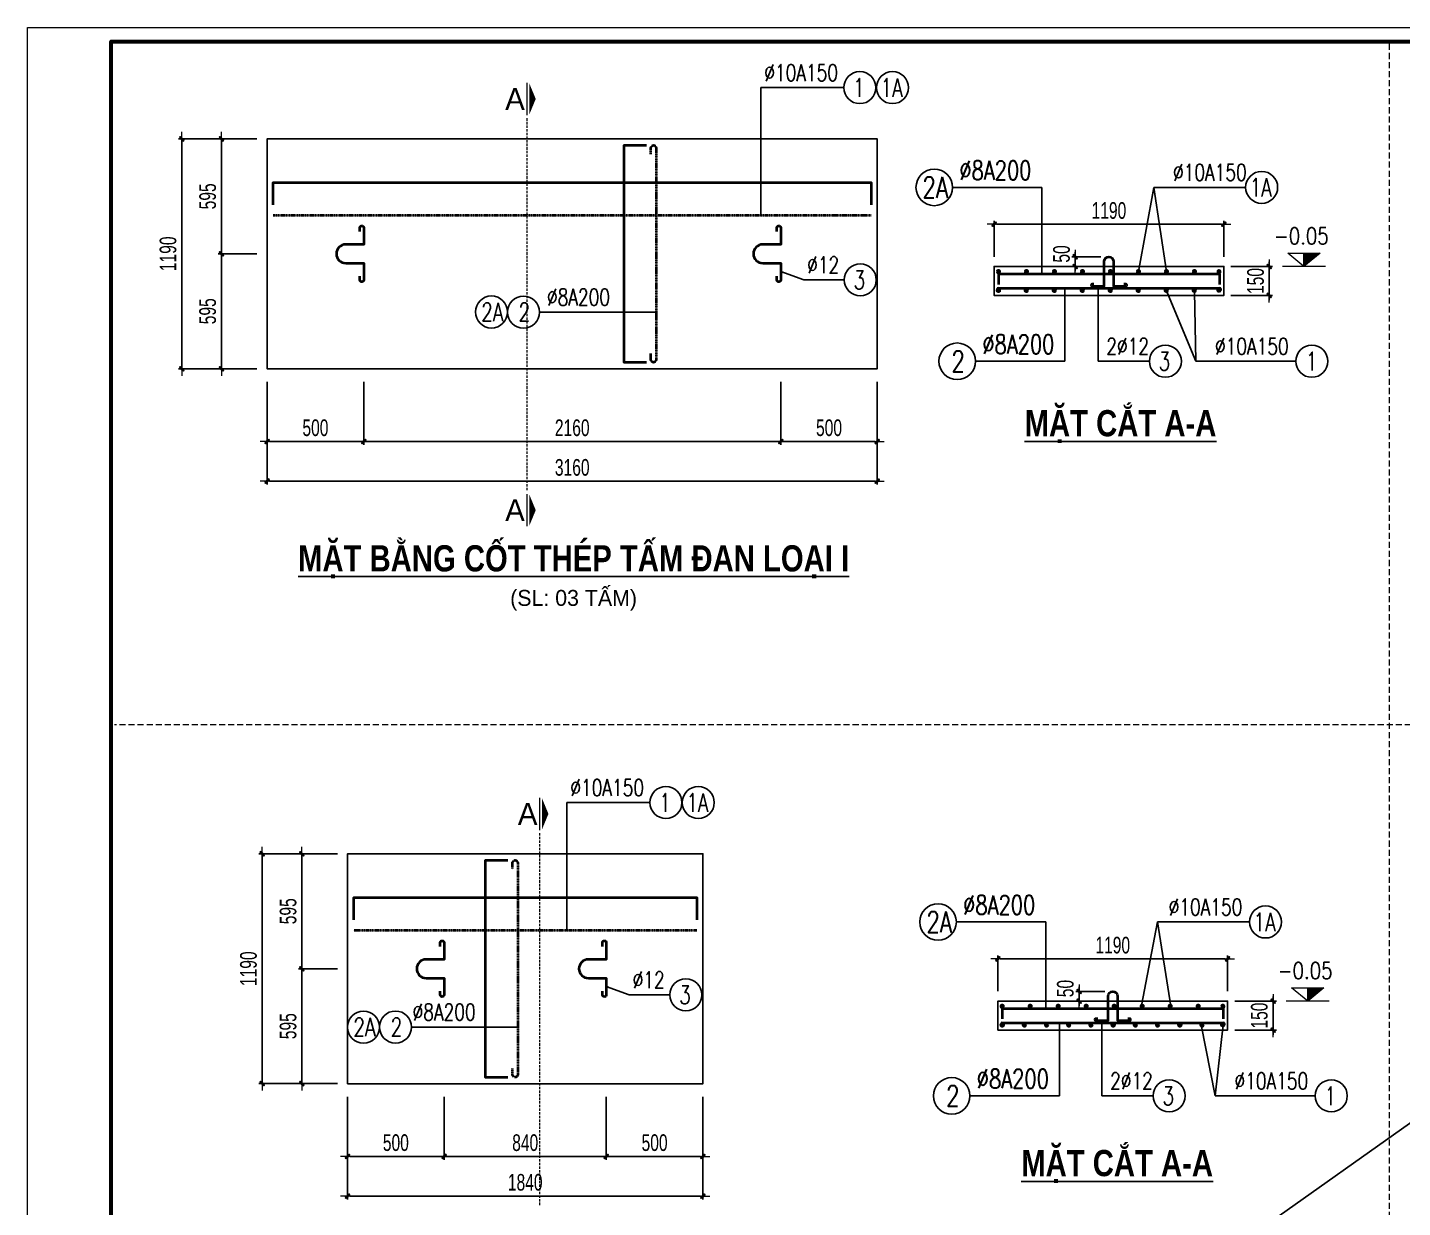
# Model space of a CAD drawing. Header units: millimetres. Extents: x -211129 to 461116, y -574633 to 115.
# Drawn here: x -15409 to 13074, y -556129 to -531691 of the extents above; entities that cross this region are included whole.
import ezdxf
from ezdxf.enums import TextEntityAlignment as Align

# ---------------------------------------------------------------- set-up
doc = ezdxf.new("R2010")
doc.units = ezdxf.units.MM
doc.header["$MEASUREMENT"] = 0
doc.header["$PDMODE"] = 32
doc.linetypes.add('HIDDEN', pattern=[0.375, 0.25, -0.125])
doc.layers.get('Defpoints').update_dxf_attribs({"color": 1})
for name, color, linetype, lineweight in [('Dim', 252, 'Continuous', 13), ('Khungten_LCDI', 7, 'Continuous', 5), ('LC Dim', 8, 'Continuous', 18), ('LC Khac', 4, 'Continuous', 9), ('LC MANH DUT', 35, 'HIDDEN', 5), ('LC Net dam2', 6, 'Continuous', 40), ('LC Net dam3', 1, 'Continuous', 60), ('LC Net thay', 63, 'Continuous', 25), ('LC Text1', 3, 'Continuous', 20), ('LC Text2', 7, 'Continuous', 25)]:
    doc.layers.add(name, color=color, linetype=linetype, lineweight=lineweight)
doc.layers.add('KCS_Plotter', color=11, linetype='Continuous', plot=False)
doc.styles.add('HOATBIF', font='hoatbif.shx', dxfattribs={"width": 0.7})
doc.styles.add('Khungten', font='VHAVAN.TTF', dxfattribs={"width": 0.9, "height": 5000})
doc.styles.add('LC 1', font='VHAVANB.TTF')
doc.styles.add('LC 3', font='vnsimli.shx', dxfattribs={"width": 0.75})
doc.styles.add('LC3', font='VHARIALB.TTF', dxfattribs={"width": 0.8})
doc.styles.add('T1', font='Vnsimli.shx', dxfattribs={"width": 0.8})
doc.styles.add('Title', font='VHBLACK.TTF', dxfattribs={"width": 0.8})
doc.dimstyles.new('1-170', dxfattribs={"dimscale": 138, "dimtxt": 2.5, "dimasz": 0.35, "dimexe": 0.5, "dimexo": 0, "dimgap": 0.8, "dimtad": 1, "dimdec": 0, "dimzin": 0, "dimdsep": 46, "dimtxsty": 'HOATBIF', "dimblk1": 'DOT', "dimblk2": 'DOT', "dimsah": 1, "dimcen": -1, "dimdle": 1, "dimclrd": 256, "dimclre": 256, "dimclrt": 4, "dimadec": 3, "dimazin": 2, "dimtfac": 0.333333, "dimtdec": 0, "dimtix": 1, "dimtmove": 2, "dimatfit": 3, "dimldrblk": 'DOT', "dimfxl": 1, "dimtvp": 0.833333, "dimtolj": 1, "dimtzin": 0, "dimarcsym": 0})

# ---------------------------------------------------------------- blocks, each defined once
blk = doc.blocks.new('lcdi fix')
at = {"layer": 'Defpoints', "lineweight": 0}
blk.add_lwpolyline([(-1200, -14850), (-1200, 14850), (40800, 14850), (40800, -14850)], close=True, dxfattribs=at)
at = {"layer": 'Khungten_LCDI', "color": 5, "lineweight": 60}
blk.add_lwpolyline([(0, -14650), (0, 14650), (40600, 14650), (40600, -14650)], close=True, dxfattribs=at)
at = {"color": 7, "style": 'Khungten', "width": 0.8}
for tag, p in [('REVISION', (39499, -10746)), ('NGAYHT', (39546, -11609))]:
    blk.add_attdef(tag, text='', height=200, dxfattribs=at).set_placement(p, align=Align.CENTER)
at = {"layer": 'LC Text1', "color": 3, "style": 'LC 1', "width": 1.834006}
for tag, p, p2 in [('TENBANVE1', (36913, -8886), (40339, -8886)), ('TENBANVE2', (36913, -9562), (40339, -9562))]:
    blk.add_attdef(tag, text='', height=250, dxfattribs=at).set_placement(p, p2, align=Align.FIT)
at = {"layer": 'LC Text1', "style": 'Title', "width": 0.7}
blk.add_attdef('SOBANVE', text='', height=250, dxfattribs=at).set_placement((39562, -13896), align=Align.CENTER)
blk = doc.blocks.new('DOT')
at = {"layer": 'LC Dim'}
blk.add_line((-3, 0), (3, 0), dxfattribs=at)
at = {"layer": 'LC Dim', "color": 4}
blk.add_line((-1, -1), (1, 1), dxfattribs=at)
blk.add_lwpolyline([(0.5, 1), (-1, -0.5), (-0.5, -1), (1, 0.5)], close=True, dxfattribs=at)
blk = doc.blocks.new('*D866')
at = {"layer": 'Defpoints', "color": 0, "transparency": 16777216}
for p in [(-10445, -539032), (2195, -539032), (-10445, -541086)]:
    blk.add_point(p, dxfattribs=at)
at = {"layer": 'LC Dim', "lineweight": -2, "transparency": 16777216}
for p, q in [((-10445, -539032), (-10445, -541155)), ((2195, -539032), (2195, -541155)), ((2147, -541086), (-10397, -541086))]:
    blk.add_line(p, q, dxfattribs=at)
at = {"layer": 'LC Dim', "lineweight": -2, "transparency": 16777216, "xscale": 48.3, "yscale": 48.3, "zscale": 48.3, "rotation": 180}
blk.add_blockref('DOT', (-10445, -541086), dxfattribs=at)
at = {"layer": 'LC Dim', "lineweight": -2, "transparency": 16777216, "xscale": 48.3, "yscale": 48.3, "zscale": 48.3}
blk.add_blockref('DOT', (2195, -541086), dxfattribs=at)
at = {"layer": 'LC Dim', "color": 4, "transparency": 16777216, "insert": (-4125, -540803), "char_height": 345, "attachment_point": 5, "style": 'HOATBIF'}
blk.add_mtext('\\A1;3160', dxfattribs=at)
blk = doc.blocks.new('_Dot')
at = {"color": 0, "linetype": 'ByBlock', "lineweight": -2}
blk.add_line((-0.5, 0), (-1, 0), dxfattribs=at)
at = {"color": 0, "linetype": 'ByBlock', "const_width": 0.5}
blk.add_lwpolyline([(-0.25, 0, 1), (0.25, 0, 1)], format="xyb", close=True, dxfattribs=at)
blk = doc.blocks.new('*D867')
at = {"layer": 'Defpoints', "color": 0, "transparency": 16777216}
for p in [(-10656, -533998), (-11393, -536378), (-10656, -536378)]:
    blk.add_point(p, dxfattribs=at)
at = {"layer": 'LC Dim', "lineweight": -2, "transparency": 16777216}
for p, q in [((-10656, -533998), (-11462, -533998)), ((-11393, -534046), (-11393, -536330)), ((-10656, -536378), (-11462, -536378))]:
    blk.add_line(p, q, dxfattribs=at)
at = {"layer": 'LC Dim', "lineweight": -2, "transparency": 16777216, "xscale": 48.3, "yscale": 48.3, "zscale": 48.3}
for p, rotation in [((-11393, -533998), 90), ((-11393, -536378), 270)]:
    blk.add_blockref('DOT', p, dxfattribs=dict(at, rotation=rotation))
at = {"layer": 'LC Dim', "color": 4, "transparency": 16777216, "insert": (-11676, -535188), "char_height": 345, "attachment_point": 5, "rotation": 90, "style": 'HOATBIF'}
blk.add_mtext('\\A1;595', dxfattribs=at)
blk = doc.blocks.new('*D868')
at = {"layer": 'Defpoints', "color": 0, "transparency": 16777216}
for p in [(9520, -536641), (9520, -537241), (10314, -537241)]:
    blk.add_point(p, dxfattribs=at)
at = {"layer": 'LC Dim', "lineweight": -2, "transparency": 16777216}
for p, q in [((10314, -536592), (10314, -536544)), ((9520, -536641), (10383, -536641)), ((10314, -536641), (10314, -537241)), ((9520, -537241), (10383, -537241)), ((10314, -537289), (10314, -537337))]:
    blk.add_line(p, q, dxfattribs=at)
at = {"layer": 'LC Dim', "lineweight": -2, "transparency": 16777216, "xscale": 48.3, "yscale": 48.3, "zscale": 48.3}
for p, rotation in [((10314, -536641), 270), ((10314, -537241), 90)]:
    blk.add_blockref('DOT', p, dxfattribs=dict(at, rotation=rotation))
at = {"layer": 'LC Dim', "color": 4, "transparency": 16777216, "insert": (10031, -536941), "char_height": 345, "attachment_point": 5, "rotation": 90, "style": 'HOATBIF'}
blk.add_mtext('\\A1;150', dxfattribs=at)
blk = doc.blocks.new('theptron1')
at = {"layer": 'LC Net dam3'}
for p, q in [((-0.5, 0), (0.5, 0)), ((-0.35, 0.35), (0.35, -0.35)), ((0.35, 0.35), (-0.35, -0.35)), ((0, 0.5), (0, -0.5))]:
    blk.add_line(p, q, dxfattribs=at)
blk.add_circle((0, 0), 0.5, dxfattribs=at)
blk = doc.blocks.new('Caodo1')
at = {"layer": 'LC Text1'}
blk.add_hatch(color=4, dxfattribs=at).paths.add_polyline_path([(0, 200), (0, 0), (243, 200)])
at = {"layer": 'LC Text1', "color": 4}
for p, q in [((324, 0), (-324, 0)), ((0, 0), (0, 200))]:
    blk.add_line(p, q, dxfattribs=at)
blk.add_lwpolyline([(-243, 200), (243, 200), (0, 0), (0, 0)], close=True, dxfattribs=at)
at = {"layer": 'LC Text1', "color": 4, "style": 'T1', "width": 0.8}
blk.add_attdef('%%P0,00', text='', height=250, dxfattribs=at).set_placement((-39, 460), align=Align.MIDDLE_CENTER)
blk = doc.blocks.new('*D869')
at = {"layer": 'Defpoints', "color": 0, "transparency": 16777216}
for p in [(4613, -535766), (4613, -536438), (9373, -536438)]:
    blk.add_point(p, dxfattribs=at)
at = {"layer": 'LC Dim', "lineweight": -2, "transparency": 16777216}
for p, q in [((4613, -536438), (4613, -535697)), ((9325, -535766), (4662, -535766)), ((9373, -536438), (9373, -535697))]:
    blk.add_line(p, q, dxfattribs=at)
at = {"layer": 'LC Dim', "lineweight": -2, "transparency": 16777216, "xscale": 48.3, "yscale": 48.3, "zscale": 48.3, "rotation": 180}
blk.add_blockref('DOT', (4613, -535766), dxfattribs=at)
at = {"layer": 'LC Dim', "lineweight": -2, "transparency": 16777216, "xscale": 48.3, "yscale": 48.3, "zscale": 48.3}
blk.add_blockref('DOT', (9373, -535766), dxfattribs=at)
at = {"layer": 'LC Dim', "color": 4, "transparency": 16777216, "insert": (6993, -535483), "char_height": 345, "attachment_point": 5, "style": 'HOATBIF'}
blk.add_mtext('\\A1;1190', dxfattribs=at)
blk = doc.blocks.new('*D870')
at = {"layer": 'Defpoints', "color": 0, "transparency": 16777216}
for p in [(-10445, -539032), (-8445, -539032), (-10445, -540265)]:
    blk.add_point(p, dxfattribs=at)
at = {"layer": 'LC Dim', "lineweight": -2, "transparency": 16777216}
for p, q in [((-10445, -539032), (-10445, -540334)), ((-8445, -539032), (-8445, -540334)), ((-8493, -540265), (-10397, -540265))]:
    blk.add_line(p, q, dxfattribs=at)
at = {"layer": 'LC Dim', "lineweight": -2, "transparency": 16777216, "xscale": 48.3, "yscale": 48.3, "zscale": 48.3, "rotation": 180}
blk.add_blockref('DOT', (-10445, -540265), dxfattribs=at)
at = {"layer": 'LC Dim', "lineweight": -2, "transparency": 16777216, "xscale": 48.3, "yscale": 48.3, "zscale": 48.3}
blk.add_blockref('DOT', (-8445, -540265), dxfattribs=at)
at = {"layer": 'LC Dim', "color": 4, "transparency": 16777216, "insert": (-9445, -539982), "char_height": 345, "attachment_point": 5, "style": 'HOATBIF'}
blk.add_mtext('\\A1;500', dxfattribs=at)
blk = doc.blocks.new('*D871')
at = {"layer": 'Defpoints', "color": 0, "transparency": 16777216}
for p in [(-8445, -539032), (195, -539032), (195, -540265)]:
    blk.add_point(p, dxfattribs=at)
at = {"layer": 'LC Dim', "lineweight": -2, "transparency": 16777216}
for p, q in [((-8445, -539032), (-8445, -540334)), ((195, -539032), (195, -540334)), ((-8397, -540265), (147, -540265))]:
    blk.add_line(p, q, dxfattribs=at)
at = {"layer": 'LC Dim', "lineweight": -2, "transparency": 16777216, "xscale": 48.3, "yscale": 48.3, "zscale": 48.3, "rotation": 180}
blk.add_blockref('DOT', (-8445, -540265), dxfattribs=at)
at = {"layer": 'LC Dim', "lineweight": -2, "transparency": 16777216, "xscale": 48.3, "yscale": 48.3, "zscale": 48.3}
blk.add_blockref('DOT', (195, -540265), dxfattribs=at)
at = {"layer": 'LC Dim', "color": 4, "transparency": 16777216, "insert": (-4125, -539982), "char_height": 345, "attachment_point": 5, "style": 'HOATBIF'}
blk.add_mtext('\\A1;2160', dxfattribs=at)
blk = doc.blocks.new('TIEUDE1')
at = {"layer": 'LC Text2', "color": 7, "style": 'LC 1'}
blk.add_attdef('TIªU§Ò', text='', height=5, dxfattribs=at).set_placement((0, 0), align=Align.BOTTOM_CENTER)
blk.add_attdef('TL', text='', height=3, dxfattribs=at).set_placement((0, -2), align=Align.TOP_CENTER)
blk = doc.blocks.new('*U711')
at = {"layer": 'LC Dim', "xscale": 31.59771428557757, "yscale": 31.59771428557757, "zscale": 31.59771428557757, "rotation": 2.045408488889489}
blk.add_blockref('theptron1', (0, 0), dxfattribs=at)
blk = doc.blocks.new('*U712')
at = {"layer": 'Dim', "color": 0, "linetype": 'ByBlock', "lineweight": -2, "transparency": 16777216}
for p in [(0, 0), (580, 0), (1160, 0), (1740, 0), (2320, 0), (2900, 0), (3480, 0), (4060, 0)]:
    blk.add_blockref('*U711', p, dxfattribs=at)
blk = doc.blocks.new('*D872')
at = {"layer": 'Defpoints', "color": 0, "transparency": 16777216}
for p in [(6295, -536440), (6828, -536440), (6828, -536641)]:
    blk.add_point(p, dxfattribs=at)
at = {"layer": 'LC Dim', "lineweight": -2, "transparency": 16777216}
for p, q in [((6295, -536392), (6295, -536344)), ((6828, -536440), (6226, -536440)), ((6295, -536641), (6295, -536440)), ((6828, -536641), (6226, -536641)), ((6295, -536689), (6295, -536737))]:
    blk.add_line(p, q, dxfattribs=at)
at = {"layer": 'LC Dim', "lineweight": -2, "transparency": 16777216, "xscale": 48.3, "yscale": 48.3, "zscale": 48.3}
for p, rotation in [((6295, -536440), 270), ((6295, -536641), 90)]:
    blk.add_blockref('DOT', p, dxfattribs=dict(at, rotation=rotation))
at = {"layer": 'LC Dim', "color": 4, "transparency": 16777216, "insert": (6012, -536381), "char_height": 345, "attachment_point": 5, "rotation": 90, "style": 'HOATBIF'}
blk.add_mtext('\\A1;50', dxfattribs=at)
blk = doc.blocks.new('*U701')
at = {"layer": 'LC Dim', "xscale": 31.59771428557757, "yscale": 31.59771428557757, "zscale": 31.59771428557757, "rotation": 2.045408488889489}
blk.add_blockref('theptron1', (0, 0), dxfattribs=at)
blk = doc.blocks.new('*U702')
at = {"layer": 'Dim', "color": 0, "linetype": 'ByBlock', "lineweight": -2, "transparency": 16777216}
for p in [(0, 0), (580, 0), (1160, 0), (1740, 0), (2320, 0), (2900, 0), (3480, 0), (4060, 0)]:
    blk.add_blockref('*U701', p, dxfattribs=at)
blk = doc.blocks.new('*D873')
at = {"layer": 'Defpoints', "color": 0, "transparency": 16777216}
for p in [(-10656, -533998), (-12214, -538758), (-10656, -538758)]:
    blk.add_point(p, dxfattribs=at)
at = {"layer": 'LC Dim', "lineweight": -2, "transparency": 16777216}
for p, q in [((-10656, -533998), (-12283, -533998)), ((-12214, -534046), (-12214, -538710)), ((-10656, -538758), (-12283, -538758))]:
    blk.add_line(p, q, dxfattribs=at)
at = {"layer": 'LC Dim', "lineweight": -2, "transparency": 16777216, "xscale": 48.3, "yscale": 48.3, "zscale": 48.3}
for p, rotation in [((-12214, -533998), 90), ((-12214, -538758), 270)]:
    blk.add_blockref('DOT', p, dxfattribs=dict(at, rotation=rotation))
at = {"layer": 'LC Dim', "color": 4, "transparency": 16777216, "insert": (-12497, -536378), "char_height": 345, "attachment_point": 5, "rotation": 90, "style": 'HOATBIF'}
blk.add_mtext('\\A1;1190', dxfattribs=at)
blk = doc.blocks.new('*D874')
at = {"layer": 'Defpoints', "color": 0, "transparency": 16777216}
for p in [(-11393, -536378), (-10656, -536378), (-10656, -538758)]:
    blk.add_point(p, dxfattribs=at)
at = {"layer": 'LC Dim', "lineweight": -2, "transparency": 16777216}
for p, q in [((-10656, -536378), (-11462, -536378)), ((-11393, -538710), (-11393, -536426)), ((-10656, -538758), (-11462, -538758))]:
    blk.add_line(p, q, dxfattribs=at)
at = {"layer": 'LC Dim', "lineweight": -2, "transparency": 16777216, "xscale": 48.3, "yscale": 48.3, "zscale": 48.3}
for p, rotation in [((-11393, -536378), 90), ((-11393, -538758), 270)]:
    blk.add_blockref('DOT', p, dxfattribs=dict(at, rotation=rotation))
at = {"layer": 'LC Dim', "color": 4, "transparency": 16777216, "insert": (-11676, -537568), "char_height": 345, "attachment_point": 5, "rotation": 90, "style": 'HOATBIF'}
blk.add_mtext('\\A1;595', dxfattribs=at)
blk = doc.blocks.new('*D875')
at = {"layer": 'Defpoints', "color": 0, "transparency": 16777216}
for p in [(195, -539032), (2195, -539032), (2195, -540265)]:
    blk.add_point(p, dxfattribs=at)
at = {"layer": 'LC Dim', "lineweight": -2, "transparency": 16777216}
for p, q in [((195, -539032), (195, -540334)), ((2195, -539032), (2195, -540334)), ((243, -540265), (2147, -540265))]:
    blk.add_line(p, q, dxfattribs=at)
at = {"layer": 'LC Dim', "lineweight": -2, "transparency": 16777216, "xscale": 48.3, "yscale": 48.3, "zscale": 48.3, "rotation": 180}
blk.add_blockref('DOT', (195, -540265), dxfattribs=at)
at = {"layer": 'LC Dim', "lineweight": -2, "transparency": 16777216, "xscale": 48.3, "yscale": 48.3, "zscale": 48.3}
blk.add_blockref('DOT', (2195, -540265), dxfattribs=at)
at = {"layer": 'LC Dim', "color": 4, "transparency": 16777216, "insert": (1195, -539982), "char_height": 345, "attachment_point": 5, "style": 'HOATBIF'}
blk.add_mtext('\\A1;500', dxfattribs=at)
blk = doc.blocks.new('*D890')
at = {"layer": 'Defpoints', "color": 0, "transparency": 16777216}
for p in [(-8779, -553839), (-1419, -553839), (-8779, -555892)]:
    blk.add_point(p, dxfattribs=at)
at = {"layer": 'LC Dim', "lineweight": -2, "transparency": 16777216}
for p, q in [((-8779, -553839), (-8779, -555961)), ((-1419, -553839), (-1419, -555961)), ((-1467, -555892), (-8730, -555892))]:
    blk.add_line(p, q, dxfattribs=at)
at = {"layer": 'LC Dim', "lineweight": -2, "transparency": 16777216, "xscale": 48.3, "yscale": 48.3, "zscale": 48.3, "rotation": 180}
blk.add_blockref('DOT', (-8779, -555892), dxfattribs=at)
at = {"layer": 'LC Dim', "lineweight": -2, "transparency": 16777216, "xscale": 48.3, "yscale": 48.3, "zscale": 48.3}
blk.add_blockref('DOT', (-1419, -555892), dxfattribs=at)
at = {"layer": 'LC Dim', "color": 4, "transparency": 16777216, "insert": (-5099, -555609), "char_height": 345, "attachment_point": 5, "style": 'HOATBIF'}
blk.add_mtext('\\A1;1840', dxfattribs=at)
blk = doc.blocks.new('*D897')
at = {"layer": 'Defpoints', "color": 0, "transparency": 16777216}
for p in [(-8990, -548804), (-9727, -551184), (-8990, -551184)]:
    blk.add_point(p, dxfattribs=at)
at = {"layer": 'LC Dim', "lineweight": -2, "transparency": 16777216}
for p, q in [((-8990, -548804), (-9796, -548804)), ((-9727, -548853), (-9727, -551136)), ((-8990, -551184), (-9796, -551184))]:
    blk.add_line(p, q, dxfattribs=at)
at = {"layer": 'LC Dim', "lineweight": -2, "transparency": 16777216, "xscale": 48.3, "yscale": 48.3, "zscale": 48.3}
for p, rotation in [((-9727, -548804), 90), ((-9727, -551184), 270)]:
    blk.add_blockref('DOT', p, dxfattribs=dict(at, rotation=rotation))
at = {"layer": 'LC Dim', "color": 4, "transparency": 16777216, "insert": (-10010, -549994), "char_height": 345, "attachment_point": 5, "rotation": 90, "style": 'HOATBIF'}
blk.add_mtext('\\A1;595', dxfattribs=at)
blk = doc.blocks.new('*D898')
at = {"layer": 'Defpoints', "color": 0, "transparency": 16777216}
for p in [(9599, -551854), (9599, -552454), (10393, -552454)]:
    blk.add_point(p, dxfattribs=at)
at = {"layer": 'LC Dim', "lineweight": -2, "transparency": 16777216}
for p, q in [((9599, -551854), (10462, -551854)), ((10393, -551806), (10393, -551758)), ((10393, -551854), (10393, -552454)), ((9599, -552454), (10462, -552454)), ((10393, -552503), (10393, -552551))]:
    blk.add_line(p, q, dxfattribs=at)
at = {"layer": 'LC Dim', "lineweight": -2, "transparency": 16777216, "xscale": 48.3, "yscale": 48.3, "zscale": 48.3}
for p, rotation in [((10393, -551854), 270), ((10393, -552454), 90)]:
    blk.add_blockref('DOT', p, dxfattribs=dict(at, rotation=rotation))
at = {"layer": 'LC Dim', "color": 4, "transparency": 16777216, "insert": (10110, -552154), "char_height": 345, "attachment_point": 5, "rotation": 90, "style": 'HOATBIF'}
blk.add_mtext('\\A1;150', dxfattribs=at)
blk = doc.blocks.new('*D899')
at = {"layer": 'Defpoints', "color": 0, "transparency": 16777216}
for p in [(4692, -550980), (4692, -551651), (9452, -551651)]:
    blk.add_point(p, dxfattribs=at)
at = {"layer": 'LC Dim', "lineweight": -2, "transparency": 16777216}
for p, q in [((4692, -551651), (4692, -550911)), ((9404, -550980), (4741, -550980)), ((9452, -551651), (9452, -550911))]:
    blk.add_line(p, q, dxfattribs=at)
at = {"layer": 'LC Dim', "lineweight": -2, "transparency": 16777216, "xscale": 48.3, "yscale": 48.3, "zscale": 48.3, "rotation": 180}
blk.add_blockref('DOT', (4692, -550980), dxfattribs=at)
at = {"layer": 'LC Dim', "lineweight": -2, "transparency": 16777216, "xscale": 48.3, "yscale": 48.3, "zscale": 48.3}
blk.add_blockref('DOT', (9452, -550980), dxfattribs=at)
at = {"layer": 'LC Dim', "color": 4, "transparency": 16777216, "insert": (7072, -550697), "char_height": 345, "attachment_point": 5, "style": 'HOATBIF'}
blk.add_mtext('\\A1;1190', dxfattribs=at)
blk = doc.blocks.new('*D900')
at = {"layer": 'Defpoints', "color": 0, "transparency": 16777216}
for p in [(-8779, -553839), (-6779, -553839), (-8779, -555071)]:
    blk.add_point(p, dxfattribs=at)
at = {"layer": 'LC Dim', "lineweight": -2, "transparency": 16777216}
for p, q in [((-8779, -553839), (-8779, -555140)), ((-6779, -553839), (-6779, -555140)), ((-6827, -555071), (-8730, -555071))]:
    blk.add_line(p, q, dxfattribs=at)
at = {"layer": 'LC Dim', "lineweight": -2, "transparency": 16777216, "xscale": 48.3, "yscale": 48.3, "zscale": 48.3, "rotation": 180}
blk.add_blockref('DOT', (-8779, -555071), dxfattribs=at)
at = {"layer": 'LC Dim', "lineweight": -2, "transparency": 16777216, "xscale": 48.3, "yscale": 48.3, "zscale": 48.3}
blk.add_blockref('DOT', (-6779, -555071), dxfattribs=at)
at = {"layer": 'LC Dim', "color": 4, "transparency": 16777216, "insert": (-7779, -554788), "char_height": 345, "attachment_point": 5, "style": 'HOATBIF'}
blk.add_mtext('\\A1;500', dxfattribs=at)
blk = doc.blocks.new('*D901')
at = {"layer": 'Defpoints', "color": 0, "transparency": 16777216}
for p in [(-6779, -553839), (-3419, -553839), (-3419, -555071)]:
    blk.add_point(p, dxfattribs=at)
at = {"layer": 'LC Dim', "lineweight": -2, "transparency": 16777216}
for p, q in [((-6779, -553839), (-6779, -555140)), ((-3419, -553839), (-3419, -555140)), ((-6730, -555071), (-3467, -555071))]:
    blk.add_line(p, q, dxfattribs=at)
at = {"layer": 'LC Dim', "lineweight": -2, "transparency": 16777216, "xscale": 48.3, "yscale": 48.3, "zscale": 48.3, "rotation": 180}
blk.add_blockref('DOT', (-6779, -555071), dxfattribs=at)
at = {"layer": 'LC Dim', "lineweight": -2, "transparency": 16777216, "xscale": 48.3, "yscale": 48.3, "zscale": 48.3}
blk.add_blockref('DOT', (-3419, -555071), dxfattribs=at)
at = {"layer": 'LC Dim', "color": 4, "transparency": 16777216, "insert": (-5099, -554788), "char_height": 345, "attachment_point": 5, "style": 'HOATBIF'}
blk.add_mtext('\\A1;840', dxfattribs=at)
blk = doc.blocks.new('*D902')
at = {"layer": 'Defpoints', "color": 0, "transparency": 16777216}
for p in [(-3419, -553839), (-1419, -553839), (-1419, -555071)]:
    blk.add_point(p, dxfattribs=at)
at = {"layer": 'LC Dim', "lineweight": -2, "transparency": 16777216}
for p, q in [((-3419, -553839), (-3419, -555140)), ((-1419, -553839), (-1419, -555140)), ((-3370, -555071), (-1467, -555071))]:
    blk.add_line(p, q, dxfattribs=at)
at = {"layer": 'LC Dim', "lineweight": -2, "transparency": 16777216, "xscale": 48.3, "yscale": 48.3, "zscale": 48.3, "rotation": 180}
blk.add_blockref('DOT', (-3419, -555071), dxfattribs=at)
at = {"layer": 'LC Dim', "lineweight": -2, "transparency": 16777216, "xscale": 48.3, "yscale": 48.3, "zscale": 48.3}
blk.add_blockref('DOT', (-1419, -555071), dxfattribs=at)
at = {"layer": 'LC Dim', "color": 4, "transparency": 16777216, "insert": (-2419, -554788), "char_height": 345, "attachment_point": 5, "style": 'HOATBIF'}
blk.add_mtext('\\A1;500', dxfattribs=at)
blk = doc.blocks.new('*U713')
at = {"layer": 'LC Dim', "xscale": 31.59771428557757, "yscale": 31.59771428557757, "zscale": 31.59771428557757, "rotation": 2.045408488889489}
blk.add_blockref('theptron1', (0, 0), dxfattribs=at)
blk = doc.blocks.new('*U714')
at = {"layer": 'Dim', "color": 0, "linetype": 'ByBlock', "lineweight": -2, "transparency": 16777216}
for p in [(0, 0), (460, 0), (920, 0), (1380, 0), (1840, 0), (2300, 0), (2760, 0), (3220, 0), (3680, 0), (4140, 0)]:
    blk.add_blockref('*U713', p, dxfattribs=at)
blk = doc.blocks.new('*D903')
at = {"layer": 'Defpoints', "color": 0, "transparency": 16777216}
for p in [(6374, -551654), (6907, -551654), (6907, -551854)]:
    blk.add_point(p, dxfattribs=at)
at = {"layer": 'LC Dim', "lineweight": -2, "transparency": 16777216}
for p, q in [((6907, -551654), (6305, -551654)), ((6374, -551606), (6374, -551557)), ((6374, -551854), (6374, -551654)), ((6907, -551854), (6305, -551854)), ((6374, -551903), (6374, -551951))]:
    blk.add_line(p, q, dxfattribs=at)
at = {"layer": 'LC Dim', "lineweight": -2, "transparency": 16777216, "xscale": 48.3, "yscale": 48.3, "zscale": 48.3}
for p, rotation in [((6374, -551654), 270), ((6374, -551854), 90)]:
    blk.add_blockref('DOT', p, dxfattribs=dict(at, rotation=rotation))
at = {"layer": 'LC Dim', "color": 4, "transparency": 16777216, "insert": (6091, -551594), "char_height": 345, "attachment_point": 5, "rotation": 90, "style": 'HOATBIF'}
blk.add_mtext('\\A1;50', dxfattribs=at)
blk = doc.blocks.new('*U715')
at = {"layer": 'LC Dim', "xscale": 31.59771428557757, "yscale": 31.59771428557757, "zscale": 31.59771428557757, "rotation": 2.045408488889489}
blk.add_blockref('theptron1', (0, 0), dxfattribs=at)
blk = doc.blocks.new('*U716')
at = {"layer": 'Dim', "color": 0, "linetype": 'ByBlock', "lineweight": -2, "transparency": 16777216}
for p in [(0, 0), (580, 0), (1160, 0), (1740, 0), (2320, 0), (2900, 0), (3480, 0), (4060, 0)]:
    blk.add_blockref('*U715', p, dxfattribs=at)
blk = doc.blocks.new('*D904')
at = {"layer": 'Defpoints', "color": 0, "transparency": 16777216}
for p in [(-8990, -548804), (-10548, -553564), (-8990, -553564)]:
    blk.add_point(p, dxfattribs=at)
at = {"layer": 'LC Dim', "lineweight": -2, "transparency": 16777216}
for p, q in [((-8990, -548804), (-10617, -548804)), ((-10548, -548853), (-10548, -553516)), ((-8990, -553564), (-10617, -553564))]:
    blk.add_line(p, q, dxfattribs=at)
at = {"layer": 'LC Dim', "lineweight": -2, "transparency": 16777216, "xscale": 48.3, "yscale": 48.3, "zscale": 48.3}
for p, rotation in [((-10548, -548804), 90), ((-10548, -553564), 270)]:
    blk.add_blockref('DOT', p, dxfattribs=dict(at, rotation=rotation))
at = {"layer": 'LC Dim', "color": 4, "transparency": 16777216, "insert": (-10831, -551184), "char_height": 345, "attachment_point": 5, "rotation": 90, "style": 'HOATBIF'}
blk.add_mtext('\\A1;1190', dxfattribs=at)
blk = doc.blocks.new('*D905')
at = {"layer": 'Defpoints', "color": 0, "transparency": 16777216}
for p in [(-9727, -551184), (-8990, -551184), (-8990, -553564)]:
    blk.add_point(p, dxfattribs=at)
at = {"layer": 'LC Dim', "lineweight": -2, "transparency": 16777216}
for p, q in [((-8990, -551184), (-9796, -551184)), ((-9727, -553516), (-9727, -551233)), ((-8990, -553564), (-9796, -553564))]:
    blk.add_line(p, q, dxfattribs=at)
at = {"layer": 'LC Dim', "lineweight": -2, "transparency": 16777216, "xscale": 48.3, "yscale": 48.3, "zscale": 48.3}
for p, rotation in [((-9727, -551184), 90), ((-9727, -553564), 270)]:
    blk.add_blockref('DOT', p, dxfattribs=dict(at, rotation=rotation))
at = {"layer": 'LC Dim', "color": 4, "transparency": 16777216, "insert": (-10010, -552374), "char_height": 345, "attachment_point": 5, "rotation": 90, "style": 'HOATBIF'}
blk.add_mtext('\\A1;595', dxfattribs=at)

msp = doc.modelspace()

# ---------------------------------------------------------------- linework, layer by layer
at = {"layer": 'KCS_Plotter'}
msp.add_line((-15409.4, -574633), (45316.3, -531691.2), dxfattribs=at)
at = {"layer": 'LC Khac', "color": 1, "ltscale": 2}
for p, q in [((-5065.2, -532836.2), (-5065.2, -533504.7)), ((-5065.2, -541352.7), (-5065.2, -542021.1)), ((-4802.4, -547642.4), (-4802.4, -548310.9))]:
    msp.add_line(p, q, dxfattribs=at)
for points in [[(-4880.7, -533170.5, 0, 649.2, 0), (-5014.8, -533170.5, 378.7, 378.7, 0)], [(-4880.7, -541686.9, 0, 649.2, 0), (-5014.8, -541686.9, 378.7, 378.7, 0)], [(-4617.9, -547976.7, 0, 649.2, 0), (-4752.1, -547976.7, 378.7, 378.7, 0)]]:
    msp.add_lwpolyline(points, format="xyseb", dxfattribs=at)
at = {"layer": 'LC MANH DUT', "ltscale": 500}
for p, q in [((12807.1, -574343.8), (12807.1, -531980.4)), ((39309.3, -546129.9), (-13608.9, -546129.9))]:
    msp.add_line(p, q, dxfattribs=at)
at = {"layer": 'LC MANH DUT', "ltscale": 200}
for p, q in [((-5065.2, -533571.8), (-5065.2, -541292.2)), ((-4802.4, -548378), (-4802.4, -556098.4))]:
    msp.add_line(p, q, dxfattribs=at)
at = {"layer": 'LC Net dam2', "linetype": 'HIDDEN', "ltscale": 2}
for p, q in [((-10317, -535579.8), (2067.4, -535579.8)), ((-8651, -550386), (-1546.6, -550386))]:
    msp.add_line(p, q, dxfattribs=at)
at = {"layer": 'LC Net dam2'}
for p, q in [((4703.4, -536790.9), (9283.3, -536790.9)), ((4703.4, -536790.9), (4703.4, -537010.7)), ((9283.3, -536790.9), (9283.3, -537010.7)), ((4703.4, -537090.5), (9283.3, -537090.5)), ((4703.4, -537139.8), (4753.5, -537139.8)), ((9283.3, -537139.8), (9233.3, -537139.8)), ((4782.3, -552004.5), (9362.2, -552004.5)), ((4782.3, -552004.5), (4782.3, -552224.4)), ((9362.2, -552004.5), (9362.2, -552224.4)), ((4782.3, -552304.1), (9362.2, -552304.1)), ((4782.3, -552353.4), (4832.4, -552353.4)), ((9362.2, -552353.4), (9312.2, -552353.4))]:
    msp.add_line(p, q, dxfattribs=at)
for points in [[(-2589.1, -538630.2), (-3051.8, -538630.2), (-3051.8, -534126.2), (-2589.1, -534126.2)], [(-10317, -535366.8), (-10317, -534904.1), (2067.4, -534904.1), (2067.4, -535366.8)], [(-5456, -553436.3), (-5918.7, -553436.3), (-5918.7, -548932.3), (-5456, -548932.3)], [(-8651, -550173), (-8651, -549710.3), (-1546.6, -549710.3), (-1546.6, -550173)]]:
    msp.add_lwpolyline(points, dxfattribs=at)
at = {"layer": 'LC Net dam2', "linetype": 'HIDDEN', "ltscale": 2}
for points in [[(-2505.4, -538441.3), (-2505.4, -538554.2, 1), (-2376.2, -538554.2), (-2376.2, -534202.1, 1), (-2505.4, -534202.1), (-2505.4, -534315)], [(-5372.2, -553247.5), (-5372.2, -553360.4, 1), (-5243, -553360.4), (-5243, -549008.3, 1), (-5372.2, -549008.3), (-5372.2, -549121.2)]]:
    msp.add_lwpolyline(points, format="xyb", dxfattribs=at)
at = {"layer": 'LC Net dam2'}
for points in [[(-8524.1, -535915), (-8524.1, -535837.2, -1), (-8444.8, -535837.2), (-8444.8, -536184.2), (-8817.4, -536184.2, 1), (-8817.4, -536572.1), (-8444.8, -536572.1), (-8444.8, -536919.2, -1), (-8524.1, -536919.2), (-8524.1, -536841.3)], [(115.9, -535915), (115.9, -535837.2, -1), (195.2, -535837.2), (195.2, -536184.2), (-177.4, -536184.2, 1), (-177.4, -536572.1), (195.2, -536572.1), (195.2, -536919.2, -1), (115.9, -536919.2), (115.9, -536841.3)], [(6681.8, -537005.2), (6642.9, -537005.2, 1), (6642.9, -537044.8), (6896.4, -537044.8), (6896.4, -536537.2, -1), (7090.3, -536537.2), (7090.3, -537044.8), (7343.9, -537044.8, 1), (7343.9, -537005.2), (7305, -537005.2)], [(-6858.1, -550721.2), (-6858.1, -550643.3, -1), (-6778.8, -550643.3), (-6778.8, -550990.4), (-7151.3, -550990.4, 1), (-7151.3, -551378.3), (-6778.8, -551378.3), (-6778.8, -551725.4, -1), (-6858.1, -551725.4), (-6858.1, -551647.5)], [(-3498.1, -550721.2), (-3498.1, -550643.3, -1), (-3418.8, -550643.3), (-3418.8, -550990.4), (-3791.3, -550990.4, 1), (-3791.3, -551378.3), (-3418.8, -551378.3), (-3418.8, -551725.4, -1), (-3498.1, -551725.4), (-3498.1, -551647.5)], [(6760.7, -552218.8), (6721.8, -552218.8, 1), (6721.8, -552258.5), (6975.3, -552258.5), (6975.3, -551750.9, -1), (7169.2, -551750.9), (7169.2, -552258.5), (7422.8, -552258.5, 1), (7422.8, -552218.8), (7383.9, -552218.8)]]:
    msp.add_lwpolyline(points, format="xyb", dxfattribs=at)
for centre, start, end in [((4703.4, -537115.1), 90, 270), ((9283.3, -537115.1), 270, 90), ((4782.3, -552328.8), 90, 270), ((9362.2, -552328.8), 270, 90)]:
    msp.add_arc(centre, 24.7, start, end, dxfattribs=at)
at = {"layer": 'LC Net thay', "ltscale": 0.2}
for points in [[(-10444.8, -538318.2), (-10444.8, -535358.2), (-10444.8, -534541.6), (-10444.8, -534541.6), (-10444.8, -533998.2), (2195.2, -533998.2), (2195.2, -534501.6), (2195.2, -534541.6), (2195.2, -535358.2), (2195.2, -535398.2), (2195.2, -538758.2), (-10444.8, -538758.2), (-10444.8, -538318.2), (-10444.8, -538318.2)], [(6846.9, -536640.7), (9373.4, -536640.7), (9373.4, -537240.7), (4613.4, -537240.7), (4613.4, -536640.7), (6846.9, -536640.7)], [(6925.8, -551854.3), (9452.3, -551854.3), (9452.3, -552454.3), (4692.3, -552454.3), (4692.3, -551854.3), (6925.8, -551854.3)]]:
    msp.add_lwpolyline(points, dxfattribs=at)
msp.add_lwpolyline([(-8778.8, -550164.3), (-8778.8, -549347.8), (-8778.8, -549347.8), (-8778.8, -548804.3), (-1418.8, -548804.3), (-1418.8, -549307.8), (-1418.8, -549347.8), (-1418.8, -550164.3), (-1418.8, -550204.3), (-1418.8, -553564.3), (-8778.8, -553564.3), (-8778.8, -550164.3)], close=True, dxfattribs=at)
at = {"layer": 'LC Text2', "ltscale": 100}
for centre, radius in [((1833.7, -532936.5), 331.6), ((2510.6, -532936.5), 331.6), ((3374.5, -535002.1), 378.9), ((10156.8, -535002.1), 331.6), ((1842.6, -536918.2), 331.6), ((-5798.7, -537583), 331.6), ((-5135.6, -537585.7), 331.6), ((3849.8, -538603.4), 378.9), ((8162, -538603.4), 331.6), ((11195, -538603.4), 331.6), ((-2183.6, -547742.7), 331.6), ((-1513.9, -547742.7), 331.6), ((3453.4, -550215.8), 378.9), ((10235.8, -550215.8), 331.6), ((-1771.4, -551724.4), 331.6), ((-8448, -552393.5), 331.6), ((-7784.9, -552391.8), 331.6), ((3736, -553817.1), 378.9), ((8240.9, -553817.1), 331.6), ((11598.7, -553817.1), 331.6)]:
    msp.add_circle(centre, radius, dxfattribs=at)

# ---------------------------------------------------------------- block references
at = {"layer": 'Dim', "xscale": -1, "rotation": 180}
for name, p in [('*U702', (4702.5, -536746.7)), ('*U716', (4781.4, -551960.3))]:
    msp.add_blockref(name, p, dxfattribs=at)
at = {"layer": 'Dim'}
for name, p in [('*U712', (4702.5, -537134.7)), ('*U714', (4781.4, -552348.3))]:
    msp.add_blockref(name, p, dxfattribs=at)
at = {"layer": 'LC Dim'}
for p, xscale, yscale, zscale, rotation in [((9270.9, -536750.2), -31.59771428557757, 31.59771428555214, 31.59771428553394, 177.9545915111105), ((9270.9, -537131.1), 31.59771428557757, 31.59771428557757, 31.59771428557757, 2.04540848888949), ((9349.8, -551963.9), -31.59771428557757, 31.59771428555214, 31.59771428553394, 177.9545915111105), ((9349.8, -552344.8), 31.59771428557757, 31.59771428557757, 31.59771428557757, 2.04540848888949)]:
    msp.add_blockref('theptron1', p, dxfattribs=dict(at, xscale=xscale, yscale=yscale, zscale=zscale, rotation=rotation))
at = {"layer": 'LC Net thay', "xscale": 1.44585, "yscale": 1.44585, "zscale": 1.44585}
msp.add_blockref('lcdi fix', (-13674.4, -553162.1), dxfattribs=at)
at = {"layer": 'LC Text1'}
ref = msp.add_blockref('Caodo1', (11032.6, -536640.7), dxfattribs=dict(at, xscale=1.376999964283859, yscale=1.376999964283859, zscale=1.376999964283859))
ref.add_attrib('%%P0,00', '-0.05', dxfattribs={"layer": 'LC Text2', "color": 1, "height": 344.25, "style": 'T1', "width": 0.8}).set_placement((10978.8, -536007.9), align=Align.MIDDLE_CENTER)
ref = msp.add_blockref('Caodo1', (11111.5, -551854.3), dxfattribs=dict(at, xscale=1.376999964283859, yscale=1.376999964283859, zscale=1.376999964283859))
ref.add_attrib('%%P0,00', '-0.05', dxfattribs={"layer": 'LC Text2', "color": 1, "height": 344.25, "style": 'T1', "width": 0.8}).set_placement((11057.7, -551221.6), align=Align.MIDDLE_CENTER)
at = {"layer": 'LC Text2'}
ref = msp.add_blockref('TIEUDE1', (7232.8, -540320.2), dxfattribs=dict(at, xscale=110.1599971429216, yscale=110.1599971429216, zscale=110.1599971429216))
ref.add_attrib('TIªU§Ò', '%%UmÆt c¾t a-a', dxfattribs={"color": 7, "height": 542.473, "style": 'LC3', "width": 0.8}).set_placement((7232.8, -540320.2), align=Align.BOTTOM_CENTER)
ref = msp.add_blockref('TIEUDE1', (-4096.8, -543118.4), dxfattribs=dict(at, xscale=110.1599971429216, yscale=110.1599971429216, zscale=110.1599971429216))
ref.add_attrib('TIªU§Ò', '%%UmÆt b»ng cèt thÐp tÊm ®an LO¹I I', dxfattribs={"color": 7, "height": 542.473, "style": 'LC3', "width": 0.8}).set_placement((-4096.8, -543118.4), align=Align.BOTTOM_CENTER)
ref.add_attrib('TL', '(SL: 03 TÊM)', dxfattribs={"color": 7, "height": 330.48, "style": 'LC 1'}).set_placement((-4096.8, -543338.8), align=Align.TOP_CENTER)
ref = msp.add_blockref('TIEUDE1', (7162.7, -555642.7), dxfattribs=dict(at, xscale=110.1599971429216, yscale=110.1599971429216, zscale=110.1599971429216))
ref.add_attrib('TIªU§Ò', '%%UmÆt c¾t a-a', dxfattribs={"color": 7, "height": 542.473, "style": 'LC3', "width": 0.8}).set_placement((7162.7, -555642.7), align=Align.BOTTOM_CENTER)

# ---------------------------------------------------------------- texts
at = {"ltscale": 2, "style": 'LC 1'}
for p in [(-5311.1, -533170.5), (-5311.1, -541686.9), (-5048.3, -547976.7)]:
    msp.add_attdef('A', text='A', height=454.4, dxfattribs=at).set_placement(p, align=Align.MIDDLE_CENTER)
at = {"layer": 'LC Text2', "linetype": 'ByBlock', "style": 'LC 3', "width": 0.75}
for s, height, p in [('%%C10A150', 344.25, (-146.3, -532799.1)), ('%%C8A200', 393.43, (3894.7, -534845.1)), ('%%C10A150', 344.25, (8321.2, -534864.7)), ('%%C12', 344.25, (741.2, -536780.8)), ('%%C8A200', 344.25, (-4648.1, -537448.3)), ('%%C8A200', 393.43, (4370, -538446.4)), ('2%%C12', 344.25, (6938.8, -538466)), ('%%C10A150', 344.25, (9190.4, -538466)), ('%%C10A150', 344.25, (-4163.6, -547605.3)), ('%%C8A200', 393.43, (3973.6, -550058.7)), ('%%C10A150', 344.25, (8231.1, -550078.4)), ('%%C12', 344.25, (-2872.7, -551587)), ('%%C8A200', 344.25, (-7432.7, -552254.5)), ('%%C8A200', 393.43, (4256.1, -553660)), ('2%%C12', 344.25, (7017.7, -553679.7)), ('%%C10A150', 344.25, (9594.1, -553679.7))]:
    msp.add_text(s, height=height, dxfattribs=at).set_placement(p)
at = {"layer": 'LC Text2', "ltscale": 100, "style": 'LC 3', "width": 0.75}
for s, height, p in [('1', 378.7, (1815, -532936.5)), ('1A', 378.67, (2491.9, -532936.5)), ('2A', 432.77, (3395.9, -535002.1)), ('1A', 378.67, (10138.1, -535002.1)), ('3', 378.7, (1823.8, -536918.2)), ('2A', 378.67, (-5780, -537583)), ('2', 378.7, (-5116.9, -537585.7)), ('2', 432.8, (3871.2, -538603.4)), ('3', 378.7, (8143.2, -538603.4)), ('1', 378.7, (11191.8, -538603.4)), ('1', 378.7, (-2202.3, -547742.7)), ('1A', 378.67, (-1532.6, -547742.7)), ('2A', 432.77, (3474.8, -550215.8)), ('1A', 378.67, (10217, -550215.8)), ('3', 378.7, (-1790.1, -551724.4)), ('2A', 378.67, (-8429.2, -552393.5)), ('2', 378.7, (-7766.1, -552391.8)), ('2', 432.8, (3757.3, -553817.1)), ('3', 378.7, (8222.2, -553817.1)), ('1', 378.7, (11580, -553817.1))]:
    msp.add_text(s, height=height, dxfattribs=at).set_placement(p, align=Align.MIDDLE_CENTER)

# ---------------------------------------------------------------- dimensions: what is measured, and where the dimension line sits
at = {"layer": 'LC Dim'}
for base, p1, p2, angle, picture, middle in [((-12214.4, -538758.2), (-10656.2, -533998.2), (-10656.2, -538758.2), 90, '*D873', (-12497.3, -536378.2)), ((-11393.4, -536378.2), (-10656.2, -533998.2), (-10656.2, -536378.2), 90, '*D867', (-11676.3, -535188.2)), ((-11393.4, -536378.2), (-10656.2, -538758.2), (-10656.2, -536378.2), 270, '*D874', (-11676.3, -537568.2)), ((10313.6, -537240.7), (9520.2, -536640.7), (9520.2, -537240.7), 90, '*D868', (10030.7, -536940.7)), ((2195.2, -540264.9), (195.2, -539032.5), (2195.2, -539032.5), 180, '*D875', (1195.2, -539982)), ((-10548.3, -553564.3), (-8990.2, -548804.3), (-8990.2, -553564.3), 90, '*D904', (-10831.2, -551184.3)), ((-9727.3, -551184.3), (-8990.2, -548804.3), (-8990.2, -551184.3), 90, '*D897', (-10010.2, -549994.3)), ((-9727.3, -551184.3), (-8990.2, -553564.3), (-8990.2, -551184.3), 270, '*D905', (-10010.2, -552374.3)), ((10392.5, -552454.3), (9599.1, -551854.3), (9599.1, -552454.3), 90, '*D898', (10109.6, -552154.3)), ((-1418.8, -555071.1), (-3418.8, -553838.7), (-1418.8, -553838.7), 180, '*D902', (-2418.8, -554788.2))]:
    dim = msp.add_linear_dim(base=base, p1=p1, p2=p2, angle=angle, dimstyle='1-170', override={"dimlfac": 0.25}, dxfattribs=at)
    dim.commit()
    dim.dimension.update_dxf_attribs({"geometry": picture, "text_midpoint": middle})
for base, p1, p2, picture, middle in [((4613.4, -535766.2), (9373.4, -536437.8), (4613.4, -536437.8), '*D869', (6993.4, -535483.3)), ((-10444.8, -541086.1), (2195.2, -539032.5), (-10444.8, -539032.5), '*D866', (-4124.8, -540803.2)), ((-10444.8, -540264.9), (-8444.8, -539032.5), (-10444.8, -539032.5), '*D870', (-9444.8, -539982)), ((195.2, -540264.9), (-8444.8, -539032.5), (195.2, -539032.5), '*D871', (-4124.8, -539982)), ((4692.3, -550979.8), (9452.3, -551651.5), (4692.3, -551651.5), '*D899', (7072.3, -550696.9)), ((-8778.8, -555892.3), (-1418.8, -553838.7), (-8778.8, -553838.7), '*D890', (-5098.8, -555609.4)), ((-8778.8, -555071.1), (-6778.8, -553838.7), (-8778.8, -553838.7), '*D900', (-7778.8, -554788.2)), ((-3418.8, -555071.1), (-6778.8, -553838.7), (-3418.8, -553838.7), '*D901', (-5098.8, -554788.2))]:
    dim = msp.add_linear_dim(base=base, p1=p1, p2=p2, dimstyle='1-170', override={"dimlfac": 0.25}, dxfattribs=at)
    dim.commit()
    dim.dimension.update_dxf_attribs({"geometry": picture, "text_midpoint": middle})
for base, p1, p2, picture, middle in [((6294.6, -536440.3), (6827.7, -536640.7), (6827.7, -536440.3), '*D872', (6011.7, -536380.6)), ((6373.5, -551653.9), (6906.6, -551854.3), (6906.6, -551653.9), '*D903', (6090.6, -551594.2))]:
    dim = msp.add_linear_dim(base=base, p1=p1, p2=p2, angle=90, dimstyle='1-170', override={"dimlfac": 0.25}, dxfattribs=at)
    dim.commit()
    dim.dimension.update_dxf_attribs({"geometry": picture, "text_midpoint": middle, "dimtype": 160})

# ---------------------------------------------------------------- leaders
for points in [[(-218, -535579.8), (-218, -532936.5), (1502.1, -532936.5)], [(-218, -534904.1), (-218, -533491.3)], [(5606.4, -536790.9), (5606.4, -535002.1), (3753.4, -535002.1)], [(7602.5, -536746.7), (7920.9, -535002.1), (9825.3, -535002.1)], [(8182.5, -536746.7), (7920.9, -535002.1)], [(195.2, -536745.6), (669.5, -536918.2), (1511, -536918.2)], [(6769.6, -537044.8), (6769.6, -538603.4), (7830.4, -538603.4)], [(6081.7, -537090.5), (6081.7, -538603.4), (4228.7, -538603.4)], [(8182.9, -537145.9), (8790.1, -538603.4), (10863.5, -538603.4)], [(8763.1, -537150.5), (8790.1, -538603.4)], [(-2376.2, -537585.7), (-3117, -537585.7), (-4804.1, -537585.7)], [(-3051.8, -537585.7), (-3626.9, -537585.7)], [(-4235.3, -550386), (-4235.3, -547742.7), (-2515.1, -547742.7)], [(-4235.3, -549710.3), (-4235.3, -548447.5)], [(5685.4, -552004.5), (5685.4, -550215.8), (3832.3, -550215.8)], [(7670.6, -551948.8), (7999.8, -550215.8), (9904.2, -550215.8)], [(8277.2, -551960.9), (7999.8, -550215.8)], [(-3418.8, -551551.8), (-2944.4, -551724.4), (-2103, -551724.4)], [(5967.9, -552304.1), (5967.9, -553817.1), (4114.9, -553817.1)], [(6848.5, -552258.5), (6848.5, -553817.1), (7909.3, -553817.1)], [(8901.5, -552348.3), (9193.8, -553817.1), (11267.2, -553817.1)], [(9361.5, -552348.3), (9193.8, -553817.1)], [(-5243, -552391.8), (-5918.7, -552391.8), (-7453.3, -552391.8)], [(-5918.7, -552391.8), (-7453.3, -552391.8)]]:
    msp.add_leader(points, dimstyle='1-170', override={"dimlfac": 0.25}, dxfattribs=at)

doc.saveas('drawing.dxf')
